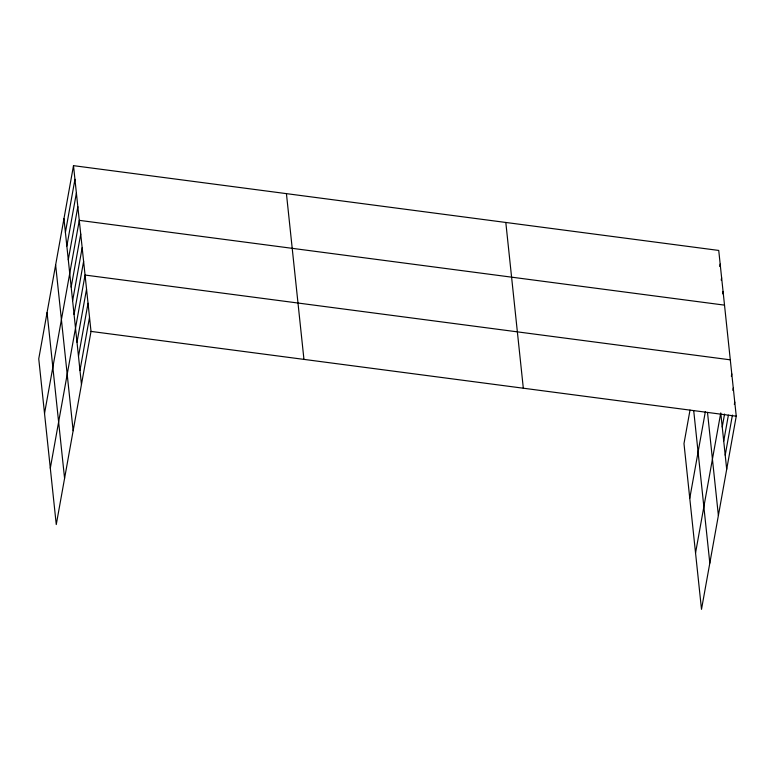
<?xml version="1.0" encoding="UTF-8"?>
<svg xmlns="http://www.w3.org/2000/svg" width="775" height="775" viewBox="0 0 775 775"><rect width="100%" height="100%" fill="white"/><g stroke="black" fill="none" stroke-linecap="round" stroke-linejoin="round"><path stroke-width="1.16" d="M73.499 165.656L38.75 358.806L56.265 524.559L91.014 331.409L73.499 165.656L718.735 250.441L736.25 416.194L701.501 609.344L683.986 443.591L690.012 410.082M65.4 232.413L74.952 179.325M66.844 246.082L76.396 193.004M68.287 259.761L77.839 206.683M44.524 413.501L79.282 220.352L724.518 305.137M71.174 287.108L80.726 234.031M72.617 300.787L82.169 247.7M74.061 314.456L83.613 261.378M50.307 468.207L85.056 275.048L730.292 359.832M76.996 342.221L86.548 289.143M78.488 356.306L88.04 303.228M79.97 370.402L89.522 317.314M719.762 266.474L720.188 264.11M721.205 280.153L721.632 277.789M722.649 293.822L723.075 291.468M689.769 498.286L705.366 411.583M695.543 552.992L720.75 412.92L726.698 469.272M722.232 427.006L724.567 414.034M731.358 376.282L731.784 373.928M723.724 441.091L728.393 415.148M732.85 390.377L733.276 388.013M725.206 455.187L732.423 415.08M734.342 404.463L734.758 402.099M91.014 331.409L736.25 416.194M707.498 412.416L718.386 515.501M693.751 411.041L709.813 563.125M505.813 222.464L523.319 388.217M286.43 193.634L303.945 359.387M63.957 218.734L81.462 384.487M55.635 264.963L73.15 430.716M47.072 312.587L64.577 478.34"/></g></svg>
